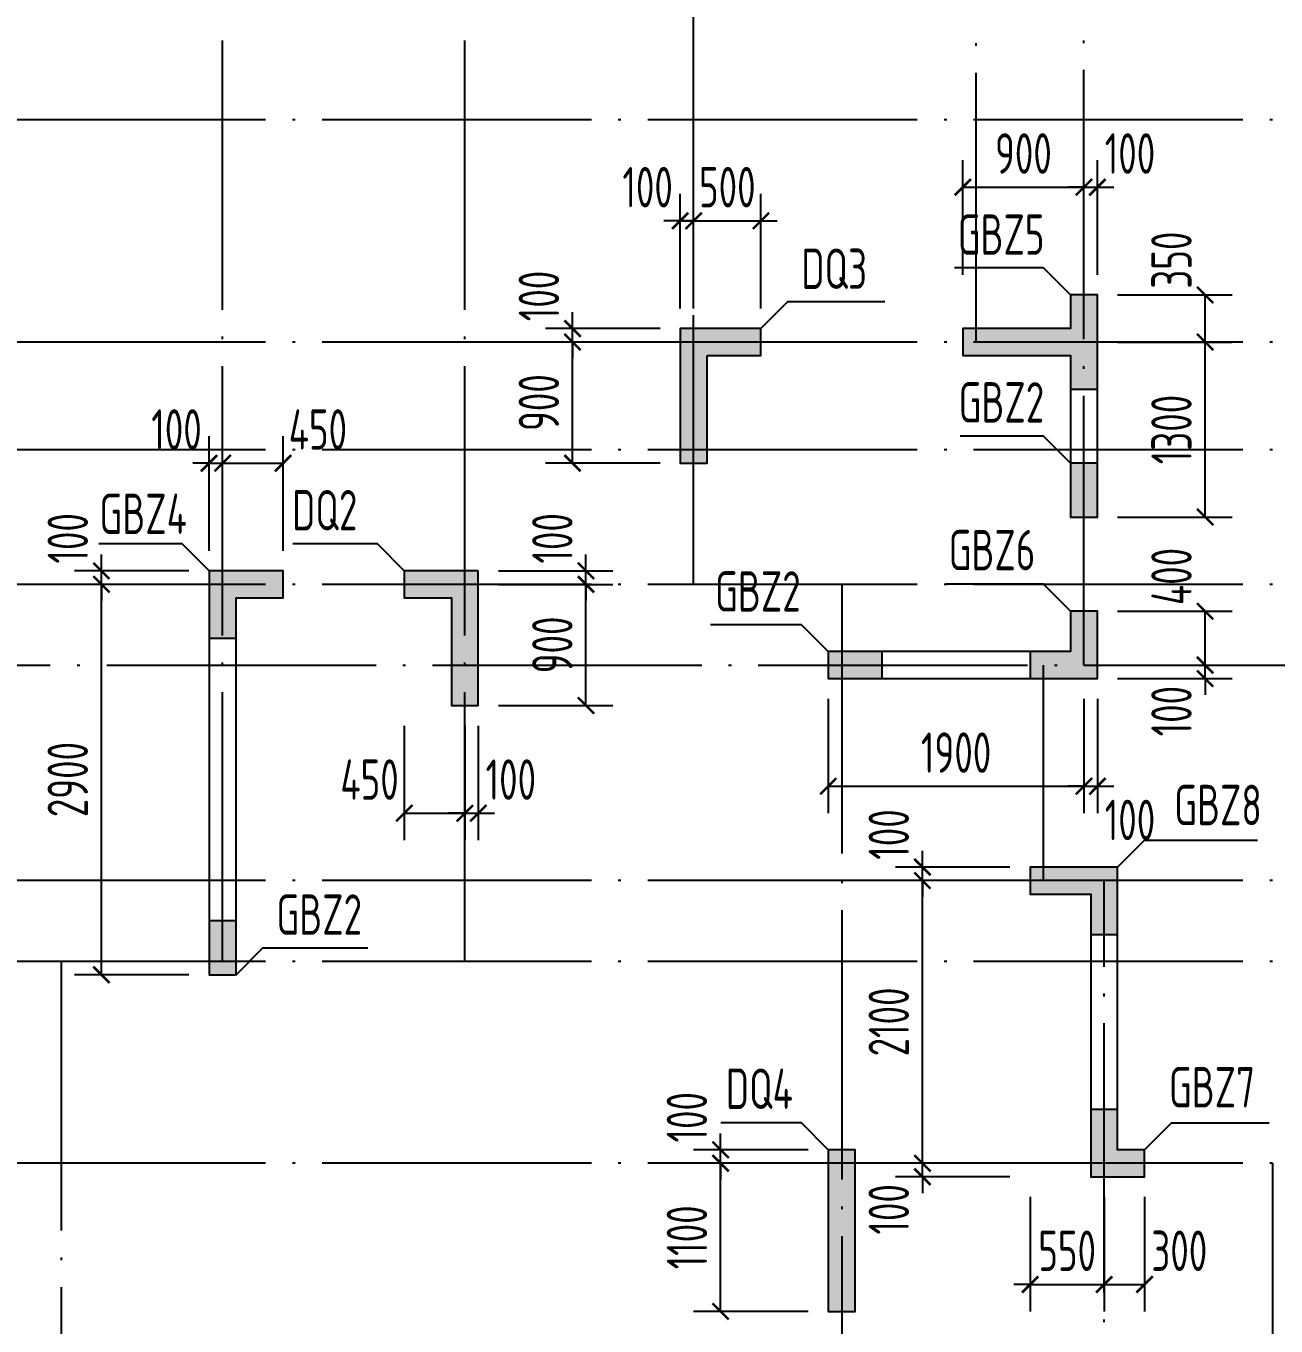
# Model space of a CAD drawing. Extents: x -1058961 to 23600, y -449123 to 2751847.
# Drawn here: x -441525 to -432238, y -111919 to -102264 of the extents above; entities that cross this region are included whole.
import ezdxf
from ezdxf.enums import TextEntityAlignment as Align

# ---------------------------------------------------------------- set-up
doc = ezdxf.new("R2010")
doc.units = 0
doc.header["$LTSCALE"] = 1000
doc.linetypes.add('DOTE', pattern=[2.42, 2, -0.2, 0.02, -0.2])
doc.layers.get('0').update_dxf_attribs({"linetype": 'CONTINUOUS'})
doc.layers.get('DEFPOINTS').update_dxf_attribs({"linetype": 'CONTINUOUS'})
for name, color, linetype in [('A-DOTE', 10, 'DOTE'), ('S-Q墙实线', 6, 'CONTINUOUS'), ('S-Q墙标注', 3, 'CONTINUOUS'), ('S-X详图填充', 252, 'CONTINUOUS'), ('S-X详图实线', 4, 'CONTINUOUS'), ('S-Z柱编号', 6, 'CONTINUOUS')]:
    doc.layers.add(name, color=color, linetype=linetype)
doc.styles.add('TSSD_REIN', font='tssdeng.shx', dxfattribs={"width": 0.7, "height": 300, "bigfont": 'tssdchn.shx'})
doc.styles.add('结构文字', font='zstxt.shx', dxfattribs={"width": 0.7, "bigfont": 'zshz.shx'})
doc.dimstyles.new('STRUCK', dxfattribs={"dimtxt": 400, "dimasz": 121, "dimexe": 200, "dimexo": 150, "dimgap": 115, "dimtad": 1, "dimdec": 0, "dimdsep": 46, "dimtxsty": '结构文字', "dimblk": 'ARCHTICK', "dimcen": 400, "dimclrd": 3, "dimclre": 3, "dimclrt": 7, "dimadec": 0, "dimazin": 0, "dimtfac": 1, "dimtdec": 0, "dimtix": 1, "dimtmove": 2, "dimatfit": 3, "dimldrblk": '_DIMX', "dimfxl": 0, "dimtolj": 1, "dimtzin": 0, "dimarcsym": 0})

# ---------------------------------------------------------------- blocks, each defined once
blk = doc.blocks.new('20210726.16395156')
at = {"layer": 'A-DOTE'}
for p, q in [((9300, 10900), (9300, 18249.9)), ((11100, 10900), (11100, 18249.9)), ((12800, 13700), (12800, 18249.9)), ((14900, 15500), (14900, 18249.9)), ((15700, 13100.3), (15700, 18249.9)), ((55600, 17150), (3600, 17150)), ((55600, 15500), (3600, 15500)), ((55600, 14700), (3600, 14700)), ((55600, 13700), (3600, 13700)), ((13900.2, 13700), (13900, 3600)), ((3600, 13100.3), (55600, 13100.3)), ((15400, 11500), (15400, 13100)), ((55600, 11500), (3600, 11500)), ((15850, 3600), (15850, 11500)), ((55600, 10900), (3600, 10900)), ((8100, 10900), (8100, 3600)), ((55600, 9400), (3600, 9400)), ((17100, 9400), (17100, 3600))]:
    blk.add_line(p, q, dxfattribs=at)
blk = doc.blocks.new('_ArchTick')
at = {"color": 0, "linetype": 'ByBlock', "const_width": 0.15}
blk.add_lwpolyline([(-0.5, -0.5), (0.5, 0.5)], dxfattribs=at)
blk = doc.blocks.new('*D130')
at = {"layer": 'DEFPOINTS', "color": 0}
for p in [(-436364.4, -110711), (-435564.4, -110711), (-435564.4, -111811)]:
    blk.add_point(p, dxfattribs=at)
at = {"layer": 'S-Q墙标注', "color": 3, "lineweight": -2}
for p, q in [((-435714.4, -110711), (-436564.4, -110711)), ((-436364.4, -111811), (-436364.4, -110711)), ((-435714.4, -111811), (-436564.4, -111811))]:
    blk.add_line(p, q, dxfattribs=at)
at = {"layer": 'S-Q墙标注', "color": 3, "lineweight": -2, "xscale": 121, "yscale": 121, "zscale": 121}
for p, rotation in [((-436364.4, -110711), 90), ((-436364.4, -111811), 270)]:
    blk.add_blockref('_ArchTick', p, dxfattribs=dict(at, rotation=rotation))
at = {"layer": 'S-Q墙标注', "color": 7, "insert": (-436614.4, -111261), "char_height": 300, "attachment_point": 5, "rotation": 90, "style": 'TSSD_REIN'}
blk.add_mtext('\\A1;1100', dxfattribs=at)
blk = doc.blocks.new('_DIMX')
blk.add_line((-150, 0), (150, 0))
at = {"const_width": 50}
blk.add_lwpolyline([(-70, -70), (70, 70)], dxfattribs=at)
blk = doc.blocks.new('*D131')
at = {"layer": 'DEFPOINTS', "color": 0}
for p in [(-436364.4, -110611), (-435564.4, -110611), (-435564.4, -110711)]:
    blk.add_point(p, dxfattribs=at)
at = {"layer": 'S-Q墙标注', "color": 3, "lineweight": -2}
for p, q in [((-436364.4, -110611), (-436364.4, -110490)), ((-435714.4, -110611), (-436564.4, -110611)), ((-436364.4, -110711), (-436364.4, -110611)), ((-435714.4, -110711), (-436564.4, -110711)), ((-436364.4, -110711), (-436364.4, -110832))]:
    blk.add_line(p, q, dxfattribs=at)
at = {"layer": 'S-Q墙标注', "color": 3, "lineweight": -2, "xscale": 121, "yscale": 121, "zscale": 121}
for p, rotation in [((-436364.4, -110611), 270), ((-436364.4, -110711), 90)]:
    blk.add_blockref('_ArchTick', p, dxfattribs=dict(at, rotation=rotation))
at = {"layer": 'S-Q墙标注', "color": 7, "insert": (-436614.4, -110369), "char_height": 300, "attachment_point": 5, "rotation": 90, "style": 'TSSD_REIN'}
blk.add_mtext('\\A1;100', dxfattribs=at)
blk = doc.blocks.new('*D136')
at = {"layer": 'DEFPOINTS', "color": 0}
for p in [(-440964.4, -106411), (-440164.4, -106411), (-440164.4, -109311)]:
    blk.add_point(p, dxfattribs=at)
at = {"layer": 'S-Q墙标注', "color": 3, "lineweight": -2}
for p, q in [((-440314.4, -106411), (-441164.4, -106411)), ((-440964.4, -109311), (-440964.4, -106411)), ((-440314.4, -109311), (-441164.4, -109311))]:
    blk.add_line(p, q, dxfattribs=at)
at = {"layer": 'S-Q墙标注', "color": 3, "lineweight": -2, "xscale": 121, "yscale": 121, "zscale": 121}
for p, rotation in [((-440964.4, -106411), 90), ((-440964.4, -109311), 270)]:
    blk.add_blockref('_ArchTick', p, dxfattribs=dict(at, rotation=rotation))
at = {"layer": 'S-Q墙标注', "color": 7, "insert": (-441214.4, -107861), "char_height": 300, "attachment_point": 5, "rotation": 90, "style": 'TSSD_REIN'}
blk.add_mtext('\\A1;2900', dxfattribs=at)
blk = doc.blocks.new('*D137')
at = {"layer": 'DEFPOINTS', "color": 0}
for p in [(-440964.4, -106311), (-440164.4, -106311), (-440164.4, -106411)]:
    blk.add_point(p, dxfattribs=at)
at = {"layer": 'S-Q墙标注', "color": 3, "lineweight": -2}
for p, q in [((-440964.4, -106311), (-440964.4, -106190)), ((-440314.4, -106311), (-441164.4, -106311)), ((-440964.4, -106411), (-440964.4, -106311)), ((-440314.4, -106411), (-441164.4, -106411)), ((-440964.4, -106411), (-440964.4, -106532))]:
    blk.add_line(p, q, dxfattribs=at)
at = {"layer": 'S-Q墙标注', "color": 3, "lineweight": -2, "xscale": 121, "yscale": 121, "zscale": 121}
for p, rotation in [((-440964.4, -106311), 270), ((-440964.4, -106411), 90)]:
    blk.add_blockref('_ArchTick', p, dxfattribs=dict(at, rotation=rotation))
at = {"layer": 'S-Q墙标注', "color": 7, "insert": (-441214.4, -106069), "char_height": 300, "attachment_point": 5, "rotation": 90, "style": 'TSSD_REIN'}
blk.add_mtext('\\A1;100', dxfattribs=at)
blk = doc.blocks.new('*D138')
at = {"layer": 'DEFPOINTS', "color": 0}
for p in [(-440064.4, -105511), (-440164.4, -106311), (-440064.4, -106311)]:
    blk.add_point(p, dxfattribs=at)
at = {"layer": 'S-Q墙标注', "color": 3, "lineweight": -2}
for p, q in [((-440164.4, -106161), (-440164.4, -105311)), ((-440064.4, -106161), (-440064.4, -105311)), ((-440164.4, -105511), (-440285.4, -105511)), ((-440164.4, -105511), (-440064.4, -105511)), ((-440064.4, -105511), (-439943.4, -105511))]:
    blk.add_line(p, q, dxfattribs=at)
at = {"layer": 'S-Q墙标注', "color": 3, "lineweight": -2, "xscale": 121, "yscale": 121, "zscale": 121}
blk.add_blockref('_ArchTick', (-440164.4, -105511), dxfattribs=at)
at = {"layer": 'S-Q墙标注', "color": 3, "lineweight": -2, "xscale": 121, "yscale": 121, "zscale": 121, "rotation": 180}
blk.add_blockref('_ArchTick', (-440064.4, -105511), dxfattribs=at)
at = {"layer": 'S-Q墙标注', "color": 7, "insert": (-440406.3, -105261), "char_height": 300, "attachment_point": 5, "style": 'TSSD_REIN'}
blk.add_mtext('\\A1;100', dxfattribs=at)
blk = doc.blocks.new('*D139')
at = {"layer": 'DEFPOINTS', "color": 0}
for p in [(-439614.4, -105511), (-440064.4, -106311), (-439614.4, -106311)]:
    blk.add_point(p, dxfattribs=at)
at = {"layer": 'S-Q墙标注', "color": 3, "lineweight": -2}
for p, q in [((-440064.4, -106161), (-440064.4, -105311)), ((-439614.4, -106161), (-439614.4, -105311)), ((-440064.4, -105511), (-439614.4, -105511))]:
    blk.add_line(p, q, dxfattribs=at)
at = {"layer": 'S-Q墙标注', "color": 3, "lineweight": -2, "xscale": 121, "yscale": 121, "zscale": 121, "rotation": 180}
blk.add_blockref('_ArchTick', (-440064.4, -105511), dxfattribs=at)
at = {"layer": 'S-Q墙标注', "color": 3, "lineweight": -2, "xscale": 121, "yscale": 121, "zscale": 121}
blk.add_blockref('_ArchTick', (-439614.4, -105511), dxfattribs=at)
at = {"layer": 'S-Q墙标注', "color": 7, "insert": (-439356.3, -105261), "char_height": 300, "attachment_point": 5, "style": 'TSSD_REIN'}
blk.add_mtext('\\A1;450', dxfattribs=at)
blk = doc.blocks.new('*D140')
at = {"layer": 'DEFPOINTS', "color": 0}
for p in [(-438164.4, -106411), (-437364.4, -106411), (-438164.4, -107311)]:
    blk.add_point(p, dxfattribs=at)
at = {"layer": 'S-Q墙标注', "color": 3, "lineweight": -2}
for p, q in [((-438014.4, -106411), (-437164.4, -106411)), ((-437364.4, -107311), (-437364.4, -106411)), ((-438014.4, -107311), (-437164.4, -107311))]:
    blk.add_line(p, q, dxfattribs=at)
at = {"layer": 'S-Q墙标注', "color": 3, "lineweight": -2, "xscale": 121, "yscale": 121, "zscale": 121}
for p, rotation in [((-437364.4, -106411), 90), ((-437364.4, -107311), 270)]:
    blk.add_blockref('_ArchTick', p, dxfattribs=dict(at, rotation=rotation))
at = {"layer": 'S-Q墙标注', "color": 7, "insert": (-437614.4, -106861), "char_height": 300, "attachment_point": 5, "rotation": 90, "style": 'TSSD_REIN'}
blk.add_mtext('\\A1;900', dxfattribs=at)
blk = doc.blocks.new('*D141')
at = {"layer": 'DEFPOINTS', "color": 0}
for p in [(-438164.4, -106311), (-437364.4, -106311), (-438164.4, -106411)]:
    blk.add_point(p, dxfattribs=at)
at = {"layer": 'S-Q墙标注', "color": 3, "lineweight": -2}
for p, q in [((-437364.4, -106311), (-437364.4, -106190)), ((-438014.4, -106311), (-437164.4, -106311)), ((-437364.4, -106411), (-437364.4, -106311)), ((-438014.4, -106411), (-437164.4, -106411)), ((-437364.4, -106411), (-437364.4, -106532))]:
    blk.add_line(p, q, dxfattribs=at)
at = {"layer": 'S-Q墙标注', "color": 3, "lineweight": -2, "xscale": 121, "yscale": 121, "zscale": 121}
for p, rotation in [((-437364.4, -106311), 270), ((-437364.4, -106411), 90)]:
    blk.add_blockref('_ArchTick', p, dxfattribs=dict(at, rotation=rotation))
at = {"layer": 'S-Q墙标注', "color": 7, "insert": (-437614.4, -106069), "char_height": 300, "attachment_point": 5, "rotation": 90, "style": 'TSSD_REIN'}
blk.add_mtext('\\A1;100', dxfattribs=at)
blk = doc.blocks.new('*D142')
at = {"layer": 'DEFPOINTS', "color": 0}
for p in [(-438714.3, -107311), (-438264.4, -107311), (-438264.4, -108111)]:
    blk.add_point(p, dxfattribs=at)
at = {"layer": 'S-Q墙标注', "color": 3, "lineweight": -2}
for p, q in [((-438714.3, -107461), (-438714.3, -108311)), ((-438264.4, -107461), (-438264.4, -108311)), ((-438714.3, -108111), (-438264.4, -108111))]:
    blk.add_line(p, q, dxfattribs=at)
at = {"layer": 'S-Q墙标注', "color": 3, "lineweight": -2, "xscale": 121, "yscale": 121, "zscale": 121, "rotation": 180}
blk.add_blockref('_ArchTick', (-438714.3, -108111), dxfattribs=at)
at = {"layer": 'S-Q墙标注', "color": 3, "lineweight": -2, "xscale": 121, "yscale": 121, "zscale": 121}
blk.add_blockref('_ArchTick', (-438264.4, -108111), dxfattribs=at)
at = {"layer": 'S-Q墙标注', "color": 7, "insert": (-438972.4, -107861), "char_height": 300, "attachment_point": 5, "style": 'TSSD_REIN'}
blk.add_mtext('\\A1;450', dxfattribs=at)
blk = doc.blocks.new('*D143')
at = {"layer": 'DEFPOINTS', "color": 0}
for p in [(-438264.4, -107311), (-438164.4, -107311), (-438164.4, -108111)]:
    blk.add_point(p, dxfattribs=at)
at = {"layer": 'S-Q墙标注', "color": 3, "lineweight": -2}
for p, q in [((-438264.4, -107461), (-438264.4, -108311)), ((-438164.4, -107461), (-438164.4, -108311)), ((-438264.4, -108111), (-438385.4, -108111)), ((-438264.4, -108111), (-438164.4, -108111)), ((-438164.4, -108111), (-438043.4, -108111))]:
    blk.add_line(p, q, dxfattribs=at)
at = {"layer": 'S-Q墙标注', "color": 3, "lineweight": -2, "xscale": 121, "yscale": 121, "zscale": 121}
blk.add_blockref('_ArchTick', (-438264.4, -108111), dxfattribs=at)
at = {"layer": 'S-Q墙标注', "color": 3, "lineweight": -2, "xscale": 121, "yscale": 121, "zscale": 121, "rotation": 180}
blk.add_blockref('_ArchTick', (-438164.4, -108111), dxfattribs=at)
at = {"layer": 'S-Q墙标注', "color": 7, "insert": (-437922.5, -107861), "char_height": 300, "attachment_point": 5, "style": 'TSSD_REIN'}
blk.add_mtext('\\A1;100', dxfattribs=at)
blk = doc.blocks.new('*D144')
at = {"layer": 'DEFPOINTS', "color": 0}
for p in [(-433564.4, -107010.7), (-432764.4, -107010.7), (-433564.4, -107110.7)]:
    blk.add_point(p, dxfattribs=at)
at = {"layer": 'S-Q墙标注', "color": 3, "lineweight": -2}
for p, q in [((-432764.4, -107010.7), (-432764.4, -106889.7)), ((-433414.4, -107010.7), (-432564.4, -107010.7)), ((-432764.4, -107110.7), (-432764.4, -107010.7)), ((-433414.4, -107110.7), (-432564.4, -107110.7)), ((-432764.4, -107110.7), (-432764.4, -107231.7))]:
    blk.add_line(p, q, dxfattribs=at)
at = {"layer": 'S-Q墙标注', "color": 3, "lineweight": -2, "xscale": 121, "yscale": 121, "zscale": 121}
for p, rotation in [((-432764.4, -107010.7), 270), ((-432764.4, -107110.7), 90)]:
    blk.add_blockref('_ArchTick', p, dxfattribs=dict(at, rotation=rotation))
at = {"layer": 'S-Q墙标注', "color": 7, "insert": (-433014.4, -107352.6), "char_height": 300, "attachment_point": 5, "rotation": 90, "style": 'TSSD_REIN'}
blk.add_mtext('\\A1;100', dxfattribs=at)
blk = doc.blocks.new('*D145')
at = {"layer": 'DEFPOINTS', "color": 0}
for p in [(-433564.4, -106610.7), (-432764.4, -106610.7), (-433564.4, -107010.7)]:
    blk.add_point(p, dxfattribs=at)
at = {"layer": 'S-Q墙标注', "color": 3, "lineweight": -2}
for p, q in [((-433414.4, -106610.7), (-432564.4, -106610.7)), ((-432764.4, -107010.7), (-432764.4, -106610.7)), ((-433414.4, -107010.7), (-432564.4, -107010.7))]:
    blk.add_line(p, q, dxfattribs=at)
at = {"layer": 'S-Q墙标注', "color": 3, "lineweight": -2, "xscale": 121, "yscale": 121, "zscale": 121}
for p, rotation in [((-432764.4, -106610.7), 90), ((-432764.4, -107010.7), 270)]:
    blk.add_blockref('_ArchTick', p, dxfattribs=dict(at, rotation=rotation))
at = {"layer": 'S-Q墙标注', "color": 7, "insert": (-433014.4, -106352.6), "char_height": 300, "attachment_point": 5, "rotation": 90, "style": 'TSSD_REIN'}
blk.add_mtext('\\A1;400', dxfattribs=at)
blk = doc.blocks.new('*D146')
at = {"layer": 'DEFPOINTS', "color": 0}
for p in [(-435564.4, -107110.7), (-433664.4, -107110.7), (-433664.4, -107910.7)]:
    blk.add_point(p, dxfattribs=at)
at = {"layer": 'S-Q墙标注', "color": 3, "lineweight": -2}
for p, q in [((-435564.4, -107260.7), (-435564.4, -108110.7)), ((-433664.4, -107260.7), (-433664.4, -108110.7)), ((-435564.4, -107910.7), (-433664.4, -107910.7))]:
    blk.add_line(p, q, dxfattribs=at)
at = {"layer": 'S-Q墙标注', "color": 3, "lineweight": -2, "xscale": 121, "yscale": 121, "zscale": 121, "rotation": 180}
blk.add_blockref('_ArchTick', (-435564.4, -107910.7), dxfattribs=at)
at = {"layer": 'S-Q墙标注', "color": 3, "lineweight": -2, "xscale": 121, "yscale": 121, "zscale": 121}
blk.add_blockref('_ArchTick', (-433664.4, -107910.7), dxfattribs=at)
at = {"layer": 'S-Q墙标注', "color": 7, "insert": (-434614.4, -107660.7), "char_height": 300, "attachment_point": 5, "style": 'TSSD_REIN'}
blk.add_mtext('\\A1;1900', dxfattribs=at)
blk = doc.blocks.new('*D147')
at = {"layer": 'DEFPOINTS', "color": 0}
for p in [(-433664.4, -107110.7), (-433564.4, -107110.7), (-433564.4, -107910.7)]:
    blk.add_point(p, dxfattribs=at)
at = {"layer": 'S-Q墙标注', "color": 3, "lineweight": -2}
for p, q in [((-433664.4, -107260.7), (-433664.4, -108110.7)), ((-433564.4, -107260.7), (-433564.4, -108110.7)), ((-433664.4, -107910.7), (-433785.4, -107910.7)), ((-433664.4, -107910.7), (-433564.4, -107910.7)), ((-433564.4, -107910.7), (-433443.4, -107910.7))]:
    blk.add_line(p, q, dxfattribs=at)
at = {"layer": 'S-Q墙标注', "color": 3, "lineweight": -2, "xscale": 121, "yscale": 121, "zscale": 121}
blk.add_blockref('_ArchTick', (-433664.4, -107910.7), dxfattribs=at)
at = {"layer": 'S-Q墙标注', "color": 3, "lineweight": -2, "xscale": 121, "yscale": 121, "zscale": 121, "rotation": 180}
blk.add_blockref('_ArchTick', (-433564.4, -107910.7), dxfattribs=at)
at = {"layer": 'S-Q墙标注', "color": 7, "insert": (-433322.5, -108160.7), "char_height": 300, "attachment_point": 5, "style": 'TSSD_REIN'}
blk.add_mtext('\\A1;100', dxfattribs=at)
blk = doc.blocks.new('*D148')
at = {"layer": 'DEFPOINTS', "color": 0}
for p in [(-437464.4, -104611), (-436664.4, -104611), (-436664.4, -105511)]:
    blk.add_point(p, dxfattribs=at)
at = {"layer": 'S-Q墙标注', "color": 3, "lineweight": -2}
for p, q in [((-436814.4, -104611), (-437664.4, -104611)), ((-437464.4, -105511), (-437464.4, -104611)), ((-436814.4, -105511), (-437664.4, -105511))]:
    blk.add_line(p, q, dxfattribs=at)
at = {"layer": 'S-Q墙标注', "color": 3, "lineweight": -2, "xscale": 121, "yscale": 121, "zscale": 121}
for p, rotation in [((-437464.4, -104611), 90), ((-437464.4, -105511), 270)]:
    blk.add_blockref('_ArchTick', p, dxfattribs=dict(at, rotation=rotation))
at = {"layer": 'S-Q墙标注', "color": 7, "insert": (-437714.4, -105061), "char_height": 300, "attachment_point": 5, "rotation": 90, "style": 'TSSD_REIN'}
blk.add_mtext('\\A1;900', dxfattribs=at)
blk = doc.blocks.new('*D149')
at = {"layer": 'DEFPOINTS', "color": 0}
for p in [(-437464.4, -104511), (-436664.4, -104511), (-436664.4, -104611)]:
    blk.add_point(p, dxfattribs=at)
at = {"layer": 'S-Q墙标注', "color": 3, "lineweight": -2}
for p, q in [((-437464.4, -104511), (-437464.4, -104390)), ((-436814.4, -104511), (-437664.4, -104511)), ((-437464.4, -104611), (-437464.4, -104511)), ((-436814.4, -104611), (-437664.4, -104611)), ((-437464.4, -104611), (-437464.4, -104732))]:
    blk.add_line(p, q, dxfattribs=at)
at = {"layer": 'S-Q墙标注', "color": 3, "lineweight": -2, "xscale": 121, "yscale": 121, "zscale": 121}
for p, rotation in [((-437464.4, -104511), 270), ((-437464.4, -104611), 90)]:
    blk.add_blockref('_ArchTick', p, dxfattribs=dict(at, rotation=rotation))
at = {"layer": 'S-Q墙标注', "color": 7, "insert": (-437714.4, -104269), "char_height": 300, "attachment_point": 5, "rotation": 90, "style": 'TSSD_REIN'}
blk.add_mtext('\\A1;100', dxfattribs=at)
blk = doc.blocks.new('*D150')
at = {"layer": 'DEFPOINTS', "color": 0}
for p in [(-436564.4, -103711), (-436664.4, -104511), (-436564.4, -104511)]:
    blk.add_point(p, dxfattribs=at)
at = {"layer": 'S-Q墙标注', "color": 3, "lineweight": -2}
for p, q in [((-436664.4, -104361), (-436664.4, -103511)), ((-436564.4, -104361), (-436564.4, -103511)), ((-436664.4, -103711), (-436785.4, -103711)), ((-436664.4, -103711), (-436564.4, -103711)), ((-436564.4, -103711), (-436443.4, -103711))]:
    blk.add_line(p, q, dxfattribs=at)
at = {"layer": 'S-Q墙标注', "color": 3, "lineweight": -2, "xscale": 121, "yscale": 121, "zscale": 121}
blk.add_blockref('_ArchTick', (-436664.4, -103711), dxfattribs=at)
at = {"layer": 'S-Q墙标注', "color": 3, "lineweight": -2, "xscale": 121, "yscale": 121, "zscale": 121, "rotation": 180}
blk.add_blockref('_ArchTick', (-436564.4, -103711), dxfattribs=at)
at = {"layer": 'S-Q墙标注', "color": 7, "insert": (-436906.3, -103461), "char_height": 300, "attachment_point": 5, "style": 'TSSD_REIN'}
blk.add_mtext('\\A1;100', dxfattribs=at)
blk = doc.blocks.new('*D151')
at = {"layer": 'DEFPOINTS', "color": 0}
for p in [(-436064.5, -103711), (-436564.4, -104511), (-436064.5, -104511)]:
    blk.add_point(p, dxfattribs=at)
at = {"layer": 'S-Q墙标注', "color": 3, "lineweight": -2}
for p, q in [((-436564.4, -104361), (-436564.4, -103511)), ((-436064.5, -104361), (-436064.5, -103511)), ((-436564.4, -103711), (-436685.4, -103711)), ((-436564.4, -103711), (-436064.5, -103711)), ((-436064.5, -103711), (-435943.5, -103711))]:
    blk.add_line(p, q, dxfattribs=at)
at = {"layer": 'S-Q墙标注', "color": 3, "lineweight": -2, "xscale": 121, "yscale": 121, "zscale": 121}
blk.add_blockref('_ArchTick', (-436564.4, -103711), dxfattribs=at)
at = {"layer": 'S-Q墙标注', "color": 3, "lineweight": -2, "xscale": 121, "yscale": 121, "zscale": 121, "rotation": 180}
blk.add_blockref('_ArchTick', (-436064.5, -103711), dxfattribs=at)
at = {"layer": 'S-Q墙标注', "color": 7, "insert": (-436314.4, -103461), "char_height": 300, "attachment_point": 5, "style": 'TSSD_REIN'}
blk.add_mtext('\\A1;500', dxfattribs=at)
blk = doc.blocks.new('*D152')
at = {"layer": 'DEFPOINTS', "color": 0}
for p in [(-434864.5, -110711), (-434064.5, -110711), (-434064.5, -110811)]:
    blk.add_point(p, dxfattribs=at)
at = {"layer": 'S-Q墙标注', "color": 3, "lineweight": -2}
for p, q in [((-434864.5, -110711), (-434864.5, -110590)), ((-434214.5, -110711), (-435064.5, -110711)), ((-434864.5, -110811), (-434864.5, -110711)), ((-434214.5, -110811), (-435064.5, -110811)), ((-434864.5, -110811), (-434864.5, -110932))]:
    blk.add_line(p, q, dxfattribs=at)
at = {"layer": 'S-Q墙标注', "color": 3, "lineweight": -2, "xscale": 121, "yscale": 121, "zscale": 121}
for p, rotation in [((-434864.5, -110711), 270), ((-434864.5, -110811), 90)]:
    blk.add_blockref('_ArchTick', p, dxfattribs=dict(at, rotation=rotation))
at = {"layer": 'S-Q墙标注', "color": 7, "insert": (-435114.5, -111052.9), "char_height": 300, "attachment_point": 5, "rotation": 90, "style": 'TSSD_REIN'}
blk.add_mtext('\\A1;100', dxfattribs=at)
blk = doc.blocks.new('*D153')
at = {"layer": 'DEFPOINTS', "color": 0}
for p in [(-434864.5, -108611), (-434064.5, -108611), (-434064.5, -110711)]:
    blk.add_point(p, dxfattribs=at)
at = {"layer": 'S-Q墙标注', "color": 3, "lineweight": -2}
for p, q in [((-434214.5, -108611), (-435064.5, -108611)), ((-434864.5, -110711), (-434864.5, -108611)), ((-434214.5, -110711), (-435064.5, -110711))]:
    blk.add_line(p, q, dxfattribs=at)
at = {"layer": 'S-Q墙标注', "color": 3, "lineweight": -2, "xscale": 121, "yscale": 121, "zscale": 121}
for p, rotation in [((-434864.5, -108611), 90), ((-434864.5, -110711), 270)]:
    blk.add_blockref('_ArchTick', p, dxfattribs=dict(at, rotation=rotation))
at = {"layer": 'S-Q墙标注', "color": 7, "insert": (-435114.5, -109661), "char_height": 300, "attachment_point": 5, "rotation": 90, "style": 'TSSD_REIN'}
blk.add_mtext('\\A1;2100', dxfattribs=at)
blk = doc.blocks.new('*D154')
at = {"layer": 'DEFPOINTS', "color": 0}
for p in [(-434864.5, -108511), (-434064.5, -108511), (-434064.5, -108611)]:
    blk.add_point(p, dxfattribs=at)
at = {"layer": 'S-Q墙标注', "color": 3, "lineweight": -2}
for p, q in [((-434864.5, -108511), (-434864.5, -108390)), ((-434214.5, -108511), (-435064.5, -108511)), ((-434864.5, -108611), (-434864.5, -108511)), ((-434214.5, -108611), (-435064.5, -108611)), ((-434864.5, -108611), (-434864.5, -108732))]:
    blk.add_line(p, q, dxfattribs=at)
at = {"layer": 'S-Q墙标注', "color": 3, "lineweight": -2, "xscale": 121, "yscale": 121, "zscale": 121}
for p, rotation in [((-434864.5, -108511), 270), ((-434864.5, -108611), 90)]:
    blk.add_blockref('_ArchTick', p, dxfattribs=dict(at, rotation=rotation))
at = {"layer": 'S-Q墙标注', "color": 7, "insert": (-435114.5, -108269), "char_height": 300, "attachment_point": 5, "rotation": 90, "style": 'TSSD_REIN'}
blk.add_mtext('\\A1;100', dxfattribs=at)
blk = doc.blocks.new('*D1046')
at = {"layer": 'DEFPOINTS', "color": 0}
for p in [(-434064.4, -110810.8), (-433514.4, -110811), (-433514.4, -111611)]:
    blk.add_point(p, dxfattribs=at)
at = {"layer": 'S-Q墙标注', "color": 3, "lineweight": -2}
for p, q in [((-434064.4, -110960.8), (-434064.4, -111811)), ((-433514.4, -110961), (-433514.4, -111811)), ((-434064.4, -111611), (-434185.4, -111611)), ((-434064.4, -111611), (-433514.4, -111611)), ((-433514.4, -111611), (-433393.4, -111611))]:
    blk.add_line(p, q, dxfattribs=at)
at = {"layer": 'S-Q墙标注', "color": 3, "lineweight": -2, "xscale": 121, "yscale": 121, "zscale": 121}
blk.add_blockref('_ArchTick', (-434064.4, -111611), dxfattribs=at)
at = {"layer": 'S-Q墙标注', "color": 3, "lineweight": -2, "xscale": 121, "yscale": 121, "zscale": 121, "rotation": 180}
blk.add_blockref('_ArchTick', (-433514.4, -111611), dxfattribs=at)
at = {"layer": 'S-Q墙标注', "color": 7, "insert": (-433789.4, -111361), "char_height": 300, "attachment_point": 5, "style": 'TSSD_REIN'}
blk.add_mtext('\\A1;550', dxfattribs=at)
blk = doc.blocks.new('*D1047')
at = {"layer": 'DEFPOINTS', "color": 0}
for p in [(-433514.4, -110811), (-433214.4, -110811), (-433214.4, -111611)]:
    blk.add_point(p, dxfattribs=at)
at = {"layer": 'S-Q墙标注', "color": 3, "lineweight": -2}
for p, q in [((-433514.4, -110961), (-433514.4, -111811)), ((-433214.4, -110961), (-433214.4, -111811)), ((-433514.4, -111611), (-433214.4, -111611))]:
    blk.add_line(p, q, dxfattribs=at)
at = {"layer": 'S-Q墙标注', "color": 3, "lineweight": -2, "xscale": 121, "yscale": 121, "zscale": 121, "rotation": 180}
blk.add_blockref('_ArchTick', (-433514.4, -111611), dxfattribs=at)
at = {"layer": 'S-Q墙标注', "color": 3, "lineweight": -2, "xscale": 121, "yscale": 121, "zscale": 121}
blk.add_blockref('_ArchTick', (-433214.4, -111611), dxfattribs=at)
at = {"layer": 'S-Q墙标注', "color": 7, "insert": (-432956.3, -111361), "char_height": 300, "attachment_point": 5, "style": 'TSSD_REIN'}
blk.add_mtext('\\A1;300', dxfattribs=at)
blk = doc.blocks.new('*D1276')
at = {"layer": 'DEFPOINTS', "color": 0}
for p in [(-433564.4, -104611), (-432764.4, -104611), (-433564.4, -105911)]:
    blk.add_point(p, dxfattribs=at)
at = {"layer": 'S-Q墙标注', "color": 3, "lineweight": -2}
for p, q in [((-433414.4, -104611), (-432564.4, -104611)), ((-432764.4, -105911), (-432764.4, -104611)), ((-433414.4, -105911), (-432564.4, -105911))]:
    blk.add_line(p, q, dxfattribs=at)
at = {"layer": 'S-Q墙标注', "color": 3, "lineweight": -2, "xscale": 121, "yscale": 121, "zscale": 121}
for p, rotation in [((-432764.4, -104611), 90), ((-432764.4, -105911), 270)]:
    blk.add_blockref('_ArchTick', p, dxfattribs=dict(at, rotation=rotation))
at = {"layer": 'S-Q墙标注', "color": 7, "insert": (-433014.4, -105261), "char_height": 300, "attachment_point": 5, "rotation": 90, "style": 'TSSD_REIN'}
blk.add_mtext('\\A1;1300', dxfattribs=at)
blk = doc.blocks.new('*D1277')
at = {"layer": 'DEFPOINTS', "color": 0}
for p in [(-433564.4, -104261), (-432764.4, -104261), (-433564.4, -104611)]:
    blk.add_point(p, dxfattribs=at)
at = {"layer": 'S-Q墙标注', "color": 3, "lineweight": -2}
for p, q in [((-433414.4, -104261), (-432564.4, -104261)), ((-432764.4, -104611), (-432764.4, -104261)), ((-433414.4, -104611), (-432564.4, -104611))]:
    blk.add_line(p, q, dxfattribs=at)
at = {"layer": 'S-Q墙标注', "color": 3, "lineweight": -2, "xscale": 121, "yscale": 121, "zscale": 121}
for p, rotation in [((-432764.4, -104261), 90), ((-432764.4, -104611), 270)]:
    blk.add_blockref('_ArchTick', p, dxfattribs=dict(at, rotation=rotation))
at = {"layer": 'S-Q墙标注', "color": 7, "insert": (-433014.4, -104002.9), "char_height": 300, "attachment_point": 5, "rotation": 90, "style": 'TSSD_REIN'}
blk.add_mtext('\\A1;350', dxfattribs=at)
blk = doc.blocks.new('*D1278')
at = {"layer": 'DEFPOINTS', "color": 0}
for p in [(-433664.4, -103461), (-434564.5, -104261), (-433664.4, -104261)]:
    blk.add_point(p, dxfattribs=at)
at = {"layer": 'S-Q墙标注', "color": 3, "lineweight": -2}
for p, q in [((-434564.5, -104111), (-434564.5, -103261)), ((-433664.4, -104111), (-433664.4, -103261)), ((-434564.5, -103461), (-433664.4, -103461))]:
    blk.add_line(p, q, dxfattribs=at)
at = {"layer": 'S-Q墙标注', "color": 3, "lineweight": -2, "xscale": 121, "yscale": 121, "zscale": 121, "rotation": 180}
blk.add_blockref('_ArchTick', (-434564.5, -103461), dxfattribs=at)
at = {"layer": 'S-Q墙标注', "color": 3, "lineweight": -2, "xscale": 121, "yscale": 121, "zscale": 121}
blk.add_blockref('_ArchTick', (-433664.4, -103461), dxfattribs=at)
at = {"layer": 'S-Q墙标注', "color": 7, "insert": (-434114.5, -103211), "char_height": 300, "attachment_point": 5, "style": 'TSSD_REIN'}
blk.add_mtext('\\A1;900', dxfattribs=at)
blk = doc.blocks.new('*D1279')
at = {"layer": 'DEFPOINTS', "color": 0}
for p in [(-433564.4, -103461), (-433664.4, -104261), (-433564.4, -104261)]:
    blk.add_point(p, dxfattribs=at)
at = {"layer": 'S-Q墙标注', "color": 3, "lineweight": -2}
for p, q in [((-433664.4, -104111), (-433664.4, -103261)), ((-433564.4, -104111), (-433564.4, -103261)), ((-433664.4, -103461), (-433785.4, -103461)), ((-433664.4, -103461), (-433564.4, -103461)), ((-433564.4, -103461), (-433443.4, -103461))]:
    blk.add_line(p, q, dxfattribs=at)
at = {"layer": 'S-Q墙标注', "color": 3, "lineweight": -2, "xscale": 121, "yscale": 121, "zscale": 121}
blk.add_blockref('_ArchTick', (-433664.4, -103461), dxfattribs=at)
at = {"layer": 'S-Q墙标注', "color": 3, "lineweight": -2, "xscale": 121, "yscale": 121, "zscale": 121, "rotation": 180}
blk.add_blockref('_ArchTick', (-433564.4, -103461), dxfattribs=at)
at = {"layer": 'S-Q墙标注', "color": 7, "insert": (-433322.5, -103211), "char_height": 300, "attachment_point": 5, "style": 'TSSD_REIN'}
blk.add_mtext('\\A1;100', dxfattribs=at)

msp = doc.modelspace()

# ---------------------------------------------------------------- hatches: boundary and pattern name
at = {"layer": 'S-X详图填充'}
h = msp.add_hatch(color=256, dxfattribs=at)
h.dxf.hatch_style = 1
h.paths.add_polyline_path([(-433764.4, -104961.41), (-433564.4, -104961.41), (-433564.4, -104260.95), (-433764.4, -104260.95), (-433764.4, -104510.95), (-434564.52, -104510.95), (-434564.52, -104710.95), (-433764.4, -104710.95)])
h = msp.add_hatch(color=256, dxfattribs=at)
h.dxf.hatch_style = 1
h.paths.add_polyline_path([(-436464.4, -104710.95), (-436064.48, -104710.95), (-436064.48, -104510.95), (-436664.4, -104510.95), (-436664.4, -105510.95), (-436464.4, -105510.95)])
h = msp.add_hatch(color=256, dxfattribs=at)
h.dxf.hatch_style = 1
h.paths.add_polyline_path([(-433564.4, -105510.95), (-433764.4, -105510.95), (-433764.4, -105910.95), (-433564.4, -105910.95)])
h = msp.add_hatch(color=256, dxfattribs=at)
h.dxf.hatch_style = 1
h.paths.add_polyline_path([(-440164.38, -106810.95), (-439964.38, -106810.95), (-439964.38, -106510.95), (-439614.38, -106510.95), (-439614.38, -106310.95), (-440164.38, -106310.95)])
h = msp.add_hatch(color=256, dxfattribs=at)
h.dxf.hatch_style = 1
h.paths.add_polyline_path([(-438164.39, -106310.95), (-438714.3, -106310.95), (-438714.3, -106510.95), (-438364.39, -106510.95), (-438364.39, -107310.95), (-438164.39, -107310.95)])
h = msp.add_hatch(color=256, dxfattribs=at)
h.dxf.hatch_style = 1
h.paths.add_polyline_path([(-434064.4, -106910.69), (-434064.4, -107110.69), (-433564.4, -107110.69), (-433564.4, -106610.69), (-433764.4, -106610.69), (-433764.4, -106910.69)])
h = msp.add_hatch(color=256, dxfattribs=at)
h.dxf.hatch_style = 1
h.paths.add_polyline_path([(-435164.39, -107110.69), (-435164.39, -106910.69), (-435564.39, -106910.69), (-435564.39, -107110.69)])
h = msp.add_hatch(color=256, dxfattribs=at)
h.dxf.hatch_style = 1
h.paths.add_polyline_path([(-433614.4, -109010.95), (-433414.4, -109010.95), (-433414.4, -108510.95), (-434064.46, -108510.95), (-434064.46, -108710.95), (-433614.4, -108710.95)])
h = msp.add_hatch(color=256, dxfattribs=at)
h.dxf.hatch_style = 1
h.paths.add_polyline_path([(-439964.38, -108910.95), (-440164.38, -108910.95), (-440164.38, -109310.95), (-439964.38, -109310.95)])
h = msp.add_hatch(color=256, dxfattribs=at)
h.dxf.hatch_style = 1
h.paths.add_polyline_path([(-433414.4, -110310.95), (-433614.4, -110310.95), (-433614.4, -110810.95), (-433214.4, -110810.95), (-433214.4, -110610.95), (-433414.4, -110610.95)])
h = msp.add_hatch(color=256, dxfattribs=at)
h.dxf.hatch_style = 1
h.paths.add_polyline_path([(-435564.38, -111810.95), (-435364.38, -111810.95), (-435364.38, -110610.95), (-435564.38, -110610.95)])

# ---------------------------------------------------------------- linework, layer by layer
at = {"layer": 'S-Q墙实线'}
msp.add_lwpolyline([(-433564.4, -104610.95), (-433564.4, -104260.95), (-433764.4, -104260.95), (-433764.4, -104510.95), (-434564.52, -104510.95), (-434564.52, -104710.95), (-433764.4, -104710.95), (-433764.4, -105910.95), (-433564.4, -105910.95), (-433564.4, -104610.95)], dxfattribs=at)
for points in [[(-436464.4, -104710.95), (-436064.48, -104710.95), (-436064.48, -104510.95), (-436664.4, -104510.95), (-436664.4, -105510.95), (-436464.4, -105510.95)], [(-439964.38, -106510.95), (-439614.38, -106510.95), (-439614.38, -106310.95), (-440164.38, -106310.95), (-440164.38, -109310.95), (-439964.38, -109310.95)], [(-438164.39, -106310.95), (-438714.3, -106310.95), (-438714.3, -106510.95), (-438364.39, -106510.95), (-438364.39, -107310.95), (-438164.39, -107310.95)], [(-435564.39, -107110.69), (-433964.46, -107110.69), (-433564.4, -107110.69), (-433564.4, -106610.69), (-433764.4, -106610.69), (-433764.4, -106910.69), (-433964.46, -106910.69), (-435564.39, -106910.69)], [(-433414.4, -110610.95), (-433414.4, -108510.95), (-434064.46, -108510.95), (-434064.46, -108710.95), (-433614.4, -108710.95), (-433614.4, -110810.95), (-433214.4, -110810.95), (-433214.4, -110610.95)], [(-435364.38, -111810.95), (-435364.38, -110610.95), (-435564.38, -110610.95), (-435564.38, -111810.95)]]:
    msp.add_lwpolyline(points, close=True, dxfattribs=at)
at = {"layer": 'S-X详图实线'}
for points in [[(-433764.4, -104961.41), (-433564.4, -104961.41), (-433564.4, -104260.95), (-433764.4, -104260.95), (-433764.4, -104510.95), (-434564.52, -104510.95), (-434564.52, -104710.95), (-433764.4, -104710.95), (-433764.4, -104710.95)], [(-436464.4, -104710.95), (-436064.48, -104710.95), (-436064.48, -104510.95), (-436664.4, -104510.95), (-436664.4, -105510.95), (-436464.4, -105510.95), (-436464.4, -104710.95)], [(-433564.4, -105510.95), (-433764.4, -105510.95), (-433764.4, -105910.95), (-433564.4, -105910.95), (-433564.4, -105510.95)], [(-440164.38, -106810.95), (-439964.38, -106810.95), (-439964.38, -106510.95), (-439614.38, -106510.95), (-439614.38, -106310.95), (-440164.38, -106310.95), (-440164.38, -106810.95)], [(-438164.39, -106310.95), (-438714.3, -106310.95), (-438714.3, -106510.95), (-438364.39, -106510.95), (-438364.39, -107310.95), (-438164.39, -107310.95), (-438164.39, -106310.95)], [(-434064.4, -106910.69), (-434064.4, -107110.69), (-433564.4, -107110.69), (-433564.4, -106610.69), (-433764.4, -106610.69), (-433764.4, -106910.69), (-434064.4, -106910.69)], [(-435164.39, -107110.69), (-435164.39, -106910.69), (-435564.39, -106910.69), (-435564.39, -107110.69), (-435164.39, -107110.69)], [(-433614.4, -109010.95), (-433414.4, -109010.95), (-433414.4, -108510.95), (-434064.46, -108510.95), (-434064.46, -108710.95), (-433614.4, -108710.95), (-433614.4, -109010.95)], [(-439964.38, -108910.95), (-440164.38, -108910.95), (-440164.38, -109310.95), (-439964.38, -109310.95), (-439964.38, -108910.95)], [(-433414.4, -110310.95), (-433614.4, -110310.95), (-433614.4, -110810.95), (-433214.4, -110810.95), (-433214.4, -110610.95), (-433414.4, -110610.95), (-433414.4, -110310.95)], [(-435564.38, -111810.95), (-435364.38, -111810.95), (-435364.38, -110610.95), (-435564.38, -110610.95), (-435564.38, -111810.95)]]:
    msp.add_lwpolyline(points, close=True, dxfattribs=at)
at = {"layer": 'S-Z柱编号', "color": 7}
for points in [[(-433764.4, -104260.95), (-433964.4, -104060.95), (-434626, -104060.95)], [(-436064.48, -104510.95), (-435864.48, -104310.95), (-435142.94, -104310.95)], [(-433764.39, -105510.95), (-433964.39, -105310.95), (-434584.48, -105310.95)], [(-440164.38, -106310.95), (-440364.38, -106110.95), (-440984.47, -106110.95)], [(-438714.3, -106310.95), (-438914.3, -106110.95), (-439542.73, -106110.95)], [(-433764.39, -106610.69), (-433964.39, -106410.69), (-434689, -106410.69)], [(-435564.39, -106910.69), (-435764.39, -106710.69), (-436438.79, -106710.69)], [(-433414.4, -108510.95), (-433214.4, -108310.95), (-432374.4, -108310.95)], [(-439964.38, -109310.95), (-439764.38, -109110.95), (-438984.47, -109110.95)], [(-435564.15, -110610.95), (-435764.15, -110410.95), (-436361.66, -110410.95)], [(-433214.4, -110610.95), (-433014.4, -110410.95), (-432289.74, -110410.95)]]:
    msp.add_lwpolyline(points, dxfattribs=at)

# ---------------------------------------------------------------- block references
at = {"layer": 'A-DOTE'}
msp.add_blockref('20210726.16395156', (-449364.4, -120111), dxfattribs=at)

# ---------------------------------------------------------------- texts
at = {"layer": 'S-Z柱编号', "color": 7, "style": 'TSSD_REIN', "width": 0.7}
for s, p in [('GBZ5', (-434602.74, -104053.2)), ('DQ3', (-435764.48, -104306.52)), ('GBZ2', (-434596.08, -105299.24)), ('DQ2', (-439547.56, -106100.16)), ('GBZ4', (-440979.06, -106127.26)), ('GBZ6', (-434670.16, -106396.47)), ('GBZ2', (-436405.53, -106703.55)), ('GBZ8', (-432994.1, -108289.73)), ('GBZ2', (-439664.38, -109103.78)), ('DQ4', (-436325.21, -110397.25)), ('GBZ7', (-433033.5, -110385.98))]:
    msp.add_text(s, height=300, dxfattribs=at).set_placement(p, align=Align.BOTTOM_LEFT)

# ---------------------------------------------------------------- dimensions: what is measured, and where the dimension line sits
at = {"layer": 'S-Q墙标注'}
for base, p1, p2, picture, middle in [((-433664.41, -103460.95), (-434564.52, -104260.95), (-433664.41, -104260.95), '*D1278', (-434114.46, -103210.95)), ((-436064.48, -103710.95), (-436564.4, -104510.95), (-436064.48, -104510.95), '*D151', (-436314.44, -103460.95)), ((-433664.4, -107910.69), (-435564.39, -107110.69), (-433664.4, -107110.69), '*D146', (-434614.39, -107660.69)), ((-433514.38, -111610.98), (-434064.4, -110810.84), (-433514.38, -110810.98), '*D1046', (-433789.39, -111360.98))]:
    dim = msp.add_linear_dim(base=base, p1=p1, p2=p2, dimstyle='STRUCK', override={"dimtxt": 300, "dimgap": 100, "dimtxsty": 'TSSD_REIN'}, dxfattribs=at)
    dim.commit()
    dim.dimension.update_dxf_attribs({"geometry": picture, "text_midpoint": middle})
for base, p1, p2, picture, middle in [((-433564.4, -103460.95), (-433664.41, -104260.95), (-433564.4, -104260.95), '*D1279', (-433322.47, -103210.95)), ((-436564.4, -103710.95), (-436664.4, -104510.95), (-436564.4, -104510.95), '*D150', (-436906.32, -103460.95)), ((-440064.4, -105510.95), (-440164.38, -106310.95), (-440064.4, -106310.95), '*D138', (-440406.31, -105260.95)), ((-439614.38, -105510.95), (-440064.4, -106310.95), (-439614.38, -106310.95), '*D139', (-439356.31, -105260.95)), ((-433564.4, -107910.69), (-433664.4, -107110.69), (-433564.4, -107110.69), '*D147', (-433322.47, -108160.69)), ((-438264.4, -108110.95), (-438714.3, -107310.95), (-438264.4, -107310.95), '*D142', (-438972.38, -107860.95)), ((-438164.39, -108110.95), (-438264.4, -107310.95), (-438164.39, -107310.95), '*D143', (-437922.46, -107860.95)), ((-433214.39, -111610.98), (-433514.38, -110810.98), (-433214.39, -110810.98), '*D1047', (-432956.31, -111360.98))]:
    dim = msp.add_linear_dim(base=base, p1=p1, p2=p2, dimstyle='STRUCK', override={"dimtxt": 300, "dimgap": 100, "dimtxsty": 'TSSD_REIN'}, dxfattribs=at)
    dim.commit()
    dim.dimension.update_dxf_attribs({"geometry": picture, "text_midpoint": middle, "dimtype": 160})
for base, p1, p2, picture, middle in [((-432764.4, -104260.95), (-433564.4, -104610.95), (-433564.4, -104260.95), '*D1277', (-433014.4, -104002.88)), ((-437464.4, -104510.95), (-436664.4, -104610.95), (-436664.4, -104510.95), '*D149', (-437714.4, -104269.03)), ((-440964.38, -106310.95), (-440164.38, -106410.95), (-440164.38, -106310.95), '*D137', (-441214.38, -106069.03)), ((-437364.39, -106310.95), (-438164.39, -106410.95), (-438164.39, -106310.95), '*D141', (-437614.39, -106069.03)), ((-432764.4, -106610.69), (-433564.4, -107010.68), (-433564.4, -106610.69), '*D145', (-433014.4, -106352.61)), ((-432764.4, -107010.68), (-433564.4, -107110.69), (-433564.4, -107010.68), '*D144', (-433014.4, -107352.61)), ((-434864.46, -108510.95), (-434064.46, -108610.95), (-434064.46, -108510.95), '*D154', (-435114.46, -108269.03)), ((-436364.38, -110610.95), (-435564.38, -110710.95), (-435564.38, -110610.95), '*D131', (-436614.38, -110369.03)), ((-434864.46, -110710.95), (-434064.46, -110810.95), (-434064.46, -110710.95), '*D152', (-435114.46, -111052.88))]:
    dim = msp.add_linear_dim(base=base, p1=p1, p2=p2, angle=90, dimstyle='STRUCK', override={"dimtxt": 300, "dimgap": 100, "dimtxsty": 'TSSD_REIN'}, dxfattribs=at)
    dim.commit()
    dim.dimension.update_dxf_attribs({"geometry": picture, "text_midpoint": middle, "dimtype": 160})
for base, p1, p2, picture, middle in [((-437464.4, -104610.95), (-436664.4, -105510.95), (-436664.4, -104610.95), '*D148', (-437714.4, -105060.95)), ((-432764.4, -104610.95), (-433564.4, -105910.95), (-433564.4, -104610.95), '*D1276', (-433014.4, -105260.95)), ((-440964.38, -106410.95), (-440164.38, -109310.95), (-440164.38, -106410.95), '*D136', (-441214.38, -107860.95)), ((-437364.39, -106410.95), (-438164.39, -107310.95), (-438164.39, -106410.95), '*D140', (-437614.39, -106860.95)), ((-434864.46, -108610.95), (-434064.46, -110710.95), (-434064.46, -108610.95), '*D153', (-435114.46, -109660.95)), ((-436364.38, -110710.95), (-435564.38, -111810.95), (-435564.38, -110710.95), '*D130', (-436614.38, -111260.95))]:
    dim = msp.add_linear_dim(base=base, p1=p1, p2=p2, angle=90, dimstyle='STRUCK', override={"dimtxt": 300, "dimgap": 100, "dimtxsty": 'TSSD_REIN'}, dxfattribs=at)
    dim.commit()
    dim.dimension.update_dxf_attribs({"geometry": picture, "text_midpoint": middle})

doc.saveas('drawing.dxf')
